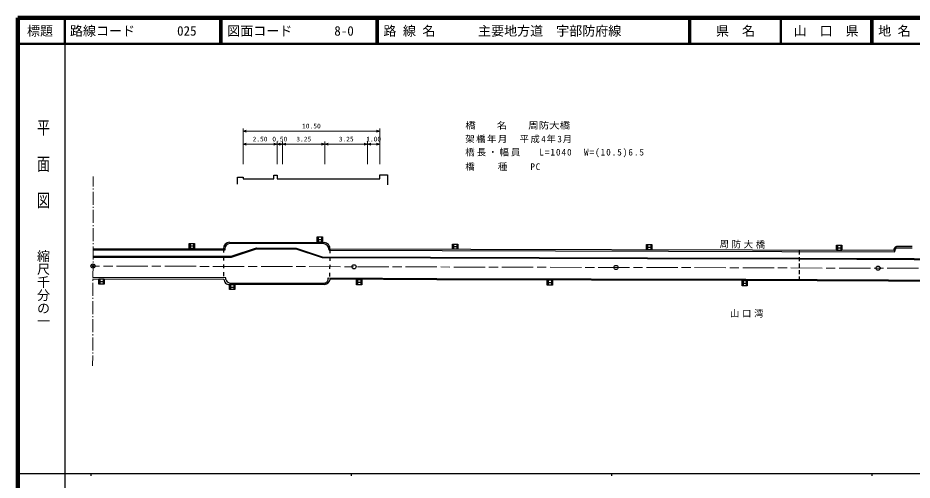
# Model space of a CAD drawing. Units: millimetres on the paper, with parts at other scales. Extents: x 40 to 680, y 20 to 380.
# Drawn here: x 40 to 383.4, y 202.4 to 380 of the extents above; entities that cross this region are included whole.
import ezdxf
from ezdxf.enums import TextEntityAlignment as Align

# ---------------------------------------------------------------- set-up
doc = ezdxf.new("R2010")
doc.units = ezdxf.units.MM
doc.header["$PDMODE"] = 32
doc.header["$PDSIZE"] = 0.5
doc.linetypes.add('CHAIN', pattern=[18.5, 12, -1.5, 3.5, -1.5])
for name, color, linetype, lineweight in [('M-BGD', 7, 'Continuous', 25), ('M-BMK', 2, 'CHAIN', 13), ('M-BMK-HTXT', 7, 'Continuous', 13), ('M-BMK-SRVR', 3, 'Continuous', 25), ('M-STR-HTXT', 7, 'Continuous', 13), ('M-STR-STR1', 1, 'Continuous', 25), ('M-STR-STRC', 7, 'Continuous', 25), ('M-TTL', 2, 'Continuous', 140), ('M-TTL-BAND', 7, 'Continuous', 25), ('M-TTL-LINE', 7, 'Continuous', 50)]:
    doc.layers.add(name, color=color, linetype=linetype, lineweight=lineweight)
doc.layers.add('M-OTRS', color=6, linetype='Continuous')
doc.layers.add('M-TTL-TXT', color=7, linetype='Continuous')
doc.styles.add('@ＭＳ ゴシック', font='')
doc.styles.add('ＭＳ ゴシック', font='')
doc.styles.get('@ＭＳ ゴシック').set_extended_font_data('@MS Gothic')
doc.styles.get('ＭＳ ゴシック').set_extended_font_data('MS Gothic')

msp = doc.modelspace()

# ---------------------------------------------------------------- linework, layer by layer
at = {"layer": 'M-BGD'}
for p, q in [((340.026, 290.707), (340.025, 289.09)), ((340.023, 285.59), (340.023, 284.09)), ((340.024, 288.09), (340.024, 286.59)), ((340.022, 283.09), (340.021, 281.59)), ((340.021, 280.59), (340.02, 278.972))]:
    msp.add_line(p, q, dxfattribs=at)
for points in [[(124.368, 316.176), (124.368, 318.808), (126.473, 318.808), (126.473, 318.176), (138.3, 318.176), (138.3, 319.545), (139.529, 319.545), (139.529, 318.141), (179.002, 318.141), (179.002, 319.676), (181.915, 319.676), (181.915, 315.851)], [(68.864, 288.482), (121.926, 288.473), (131.629, 291.66), (146.828, 291.566), (156.888, 288.238), (281.846, 287.868), (340.025, 287.746), (384.269, 287.557), (436.159, 287.395), (491.787, 287.238), (540.866, 287.143), (570.923, 286.971)], [(68.864, 288.122), (121.984, 288.113), (131.685, 291.3), (146.769, 291.207), (156.829, 287.878), (281.845, 287.508), (340.024, 287.386), (384.267, 287.197), (436.158, 287.035), (491.786, 286.878), (540.865, 286.783), (570.921, 286.611)]]:
    msp.add_lwpolyline(points, dxfattribs=at)
at = {"layer": 'M-BMK'}
msp.add_line((570.905, 283.309), (68.852, 284.653), dxfattribs=at)
at = {"layer": 'M-BMK-HTXT'}
for p, q in [((68.958, 315.225), (68.971, 319.122)), ((68.934, 308.225), (68.951, 313.225)), ((68.954, 314.025), (68.955, 314.425)), ((68.909, 301.225), (68.927, 306.225)), ((68.929, 307.025), (68.931, 307.425)), ((68.885, 294.225), (68.902, 299.225)), ((68.905, 300.025), (68.907, 300.425)), ((68.861, 287.225), (68.878, 292.225)), ((68.881, 293.025), (68.882, 293.425)), ((68.837, 280.225), (68.854, 285.225)), ((68.857, 286.025), (68.858, 286.425)), ((68.813, 273.225), (68.83, 278.225)), ((68.833, 279.025), (68.834, 279.425)), ((68.808, 272.025), (68.81, 272.425)), ((68.788, 266.225), (68.806, 271.225)), ((68.784, 265.025), (68.786, 265.425)), ((68.764, 259.225), (68.781, 264.225)), ((68.76, 258.025), (68.761, 258.425)), ((68.74, 252.225), (68.757, 257.225)), ((68.736, 251.025), (68.737, 251.425)), ((68.72, 246.328), (68.733, 250.225))]:
    msp.add_line(p, q, dxfattribs=at)
at = {"layer": 'M-BMK-SRVR'}
for centre in [(68.852, 284.653), (169.075, 284.385), (269.733, 284.115), (370.373, 283.846)]:
    msp.add_circle(centre, 0.8, dxfattribs=at)
at = {"layer": 'M-OTRS'}
msp.add_point((68.852, 284.653), dxfattribs=at)
at = {"layer": 'M-STR-HTXT'}
for p, q in [((126.473, 323.808), (126.473, 337.477)), ((126.473, 336.477), (127.723, 336.852)), ((179.002, 336.477), (177.752, 336.852)), ((179.002, 323.808), (179.002, 337.477)), ((126.473, 336.477), (179.002, 336.477)), ((126.473, 336.477), (127.723, 336.102)), ((179.002, 336.477), (177.752, 336.102)), ((126.473, 331.477), (127.723, 331.852)), ((126.473, 331.477), (139.529, 331.477)), ((126.473, 331.477), (127.723, 331.102)), ((139.529, 331.477), (138.279, 331.852)), ((139.529, 331.477), (138.279, 331.102)), ((139.529, 323.808), (139.529, 332.477)), ((139.529, 331.477), (140.779, 331.852)), ((139.529, 331.477), (141.652, 331.477)), ((139.529, 331.477), (140.779, 331.102)), ((141.652, 331.477), (140.402, 331.852)), ((141.652, 331.477), (140.402, 331.102)), ((141.652, 323.808), (141.652, 332.477)), ((141.652, 331.477), (142.902, 331.852)), ((141.652, 331.477), (157.918, 331.477)), ((141.652, 331.477), (142.902, 331.102)), ((157.918, 331.477), (156.668, 331.852)), ((157.918, 331.477), (156.668, 331.102)), ((157.918, 323.808), (157.918, 332.477)), ((157.918, 331.477), (159.168, 331.852)), ((157.918, 331.477), (174.264, 331.477)), ((157.918, 331.477), (159.168, 331.102)), ((174.264, 331.477), (173.014, 331.852)), ((174.264, 331.477), (173.014, 331.102)), ((174.264, 323.808), (174.264, 332.477)), ((174.264, 331.477), (175.514, 331.852)), ((174.264, 331.477), (179.002, 331.477)), ((174.264, 331.477), (175.514, 331.102)), ((179.002, 331.477), (177.752, 331.852)), ((179.002, 331.477), (177.752, 331.102))]:
    msp.add_line(p, q, dxfattribs=at)
at = {"layer": 'M-STR-STR1'}
for p, q in [((157.601, 293.202), (121.28, 293.314)), ((121.281, 293.823), (157.632, 293.711)), ((383.433, 292.132), (377.406, 292.168)), ((119.438, 290.792), (68.873, 290.789)), ((68.875, 291.304), (118.937, 291.307)), ((118.937, 291.307), (118.947, 289.807)), ((119.438, 291.307), (119.438, 290.792)), ((159.484, 291.131), (159.489, 290.696)), ((159.859, 291.099), (159.835, 289.599)), ((376.336, 290.628), (159.866, 291.193)), ((377.406, 291.69), (383.437, 291.69)), ((118.957, 288.307), (118.967, 286.807)), ((118.978, 285.307), (118.988, 283.807)), ((159.76, 285.099), (159.735, 283.6)), ((159.81, 288.099), (159.785, 286.599)), ((118.998, 282.307), (119.008, 280.807)), ((159.71, 282.1), (159.685, 280.6)), ((68.835, 279.718), (119.137, 279.61)), ((119.862, 280.082), (68.837, 280.28)), ((119.86, 279.52), (119.862, 280.082)), ((159.158, 279.725), (159.16, 280.173)), ((157.72, 277.616), (121.359, 277.53)), ((121.369, 278.135), (157.706, 278.133))]:
    msp.add_line(p, q, dxfattribs=at)
for points in [[(159.489, 290.696), (376.784, 290.161), (376.779, 290.54)], [(159.16, 280.173), (200.942, 279.934), (319.526, 279.676), (374.372, 279.304), (570.881, 278.582)], [(570.879, 278.134), (374.393, 278.791), (319.567, 279.08), (200.932, 279.384), (159.871, 279.629)]]:
    msp.add_lwpolyline(points, dxfattribs=at)
for centre, radius, start, end in [((121.551, 291.222), 2.616, 95.92383, 178.1307), ((121.556, 291.212), 2.119, 97.48312, 177.44612), ((157.144, 290.895), 2.352, 5.75239, 78.80368), ((157.476, 291.323), 2.394, 354.62997, 86.27126), ((377.997, 290.616), 1.661, 110.85395, 179.58464), ((378.039, 290.6), 1.261, 120.1663, 182.69505), ((121.228, 279.616), 2.09, 180.15791, 273.6105), ((121.698, 280.008), 1.902, 194.8463, 260.03043), ((157.681, 279.615), 1.482, 270.9648, 4.26037), ((157.695, 279.798), 2.183, 270.65137, 355.56736)]:
    msp.add_arc(centre, radius, start, end, dxfattribs=at)
at = {"layer": 'M-STR-STRC'}
for p, q in [((154.991, 293.827), (154.991, 295.827)), ((154.991, 295.827), (156.991, 295.827)), ((155.366, 295.577), (155.366, 294.077)), ((156.616, 295.577), (156.616, 294.077)), ((156.991, 295.827), (156.991, 293.827)), ((105.829, 291.381), (105.829, 293.381)), ((105.829, 293.381), (107.829, 293.381)), ((106.204, 293.131), (106.204, 291.631)), ((106.204, 292.381), (107.454, 292.381)), ((107.454, 293.131), (107.454, 291.631)), ((107.829, 293.381), (107.829, 291.381)), ((156.991, 293.827), (154.991, 293.827)), ((155.366, 294.827), (156.616, 294.827)), ((206.936, 291.112), (206.936, 293.112)), ((206.936, 293.112), (208.936, 293.112)), ((207.311, 292.862), (207.311, 291.362)), ((207.311, 292.112), (208.561, 292.112)), ((208.561, 292.862), (208.561, 291.362)), ((208.936, 293.112), (208.936, 291.112)), ((281.455, 290.879), (281.455, 292.879)), ((281.455, 292.879), (283.455, 292.879)), ((281.83, 292.629), (281.83, 291.129)), ((283.08, 292.629), (283.08, 291.129)), ((283.455, 292.879), (283.455, 290.879)), ((354.439, 290.678), (354.439, 292.678)), ((354.439, 292.678), (356.439, 292.678)), ((354.814, 292.428), (354.814, 290.928)), ((356.064, 292.428), (356.064, 290.928)), ((356.439, 292.678), (356.439, 290.678)), ((107.829, 291.381), (105.829, 291.381)), ((208.936, 291.112), (206.936, 291.112)), ((283.455, 290.879), (281.455, 290.879)), ((281.83, 291.879), (283.08, 291.879)), ((356.439, 290.678), (354.439, 290.678)), ((354.814, 291.678), (356.064, 291.678)), ((71.096, 277.716), (71.096, 279.716)), ((71.096, 279.716), (73.096, 279.716)), ((71.471, 279.466), (71.471, 277.966)), ((71.471, 278.716), (72.721, 278.716)), ((72.721, 279.466), (72.721, 277.966)), ((73.096, 279.716), (73.096, 277.716)), ((170.083, 277.472), (170.083, 279.472)), ((170.083, 279.472), (172.083, 279.472)), ((170.458, 279.222), (170.458, 277.722)), ((170.458, 278.472), (171.708, 278.472)), ((171.708, 279.222), (171.708, 277.722)), ((172.083, 279.472), (172.083, 277.472)), ((243.262, 277.366), (243.262, 279.366)), ((243.262, 279.366), (245.262, 279.366)), ((243.637, 279.116), (243.637, 277.616)), ((243.637, 278.366), (244.887, 278.366)), ((244.887, 279.116), (244.887, 277.616)), ((245.262, 279.366), (245.262, 277.366)), ((318.117, 277.103), (318.117, 279.103)), ((318.117, 279.103), (320.117, 279.103)), ((318.492, 278.853), (318.492, 277.353)), ((319.742, 278.853), (319.742, 277.353)), ((320.117, 279.103), (320.117, 277.103)), ((73.096, 277.716), (71.096, 277.716)), ((121.266, 275.602), (121.266, 277.602)), ((121.266, 277.602), (123.266, 277.602)), ((123.266, 275.602), (121.266, 275.602)), ((121.641, 277.352), (121.641, 275.852)), ((121.641, 276.602), (122.891, 276.602)), ((122.891, 277.352), (122.891, 275.852)), ((123.266, 277.602), (123.266, 275.602)), ((172.083, 277.472), (170.083, 277.472)), ((245.262, 277.366), (243.262, 277.366)), ((320.117, 277.103), (318.117, 277.103)), ((318.492, 278.103), (319.742, 278.103))]:
    msp.add_line(p, q, dxfattribs=at)
at = {"layer": 'M-TTL'}
for p, q in [((40, 380), (40, 20)), ((680, 380), (40, 380))]:
    msp.add_line(p, q, dxfattribs=at)
at = {"layer": 'M-TTL-BAND'}
for p, q in [((58, 370), (58, 20)), ((40, 205), (579, 205)), ((68, 205), (68, 204)), ((168, 205), (168, 204)), ((268, 205), (268, 204)), ((368, 205), (368, 204))]:
    msp.add_line(p, q, dxfattribs=at)
at = {"layer": 'M-TTL-LINE'}
for p, q in [((58, 380), (58, 370)), ((117.75, 380), (117.75, 370)), ((118.25, 380), (118.25, 370)), ((177.75, 380), (177.75, 370)), ((178.25, 380), (178.25, 370)), ((297.75, 380), (297.75, 370)), ((298.25, 380), (298.25, 370)), ((333, 380), (333, 370)), ((367.75, 380), (367.75, 370)), ((368.25, 380), (368.25, 370)), ((40, 370), (680, 370))]:
    msp.add_line(p, q, dxfattribs=at)

# ---------------------------------------------------------------- texts
at = {"layer": 'M-BGD', "insert": (318.743, 291.399), "char_height": 2.566, "attachment_point": 8, "rotation": 359.265, "style": 'ＭＳ ゴシック'}
msp.add_mtext('\\T1.29;周防大橋', dxfattribs=at)
at = {"layer": 'M-BGD', "insert": (320.431, 264.867), "char_height": 2.566, "attachment_point": 8, "style": 'ＭＳ ゴシック'}
msp.add_mtext('\\T1.29;山口湾', dxfattribs=at)
at = {"layer": 'M-STR-HTXT', "style": 'ＭＳ ゴシック', "width": 1.15}
msp.add_text('橋\u3000\u3000名\u3000\u3000周防大橋', height=2.566, dxfattribs=at).set_placement((211.837, 336.63), align=Align.BOTTOM_LEFT)
at = {"layer": 'M-STR-HTXT', "style": 'ＭＳ ゴシック'}
for s, p in [('10.50', (152.737, 336.977)), ('2.50', (133.001, 331.977)), ('0.50', (140.59, 331.977)), ('3.25', (149.785, 331.977)), ('3.25', (166.091, 331.977)), ('1.00', (176.633, 331.977))]:
    msp.add_text(s, height=1.833, dxfattribs=at).set_placement(p, align=Align.BOTTOM_CENTER)
at = {"layer": 'M-STR-HTXT', "char_height": 2.566, "attachment_point": 7, "style": 'ＭＳ ゴシック'}
for s, insert in [('\\T1.16;架橋年月\u3000平成4年3月', (211.837, 331.863)), ('\\T1.22;橋長・幅員\u3000\\~L=1040\u3000W=(10.5)6.5', (211.837, 326.439)), ('\\T1.16;橋\u3000\u3000種\u3000\u3000PC', (211.837, 321.248))]:
    msp.add_mtext(s, dxfattribs=dict(at, insert=insert))
at = {"layer": 'M-TTL-BAND', "style": '@ＭＳ ゴシック', "width": 1.4}
msp.add_text('平  面  図', height=3.666, rotation=270, dxfattribs=at).set_placement((49.777, 306.475), align=Align.MIDDLE_RIGHT)
at = {"layer": 'M-TTL-BAND', "style": '@ＭＳ ゴシック'}
msp.add_text('縮尺千分の一', height=3.666, rotation=270, dxfattribs=at).set_placement((49.777, 261.03), align=Align.MIDDLE_RIGHT)
at = {"layer": 'M-TTL-TXT', "style": 'ＭＳ ゴシック'}
for s, p in [('標題', (48.5, 375)), ('県\u3000名', (315.625, 375)), ('山\u3000口\u3000県', (350.375, 375))]:
    msp.add_text(s, height=3.666, dxfattribs=at).set_placement(p, align=Align.MIDDLE_CENTER)
for s, p in [('路線コード', (60, 375)), ('025', (101.142, 375)), ('図面コード', (120.38, 375)), ('8-0', (161.521, 375)), ('路 線 名', (180.38, 375)), ('主要地方道\u3000宇部防府線', (216.734, 375)), ('地 名', (370.38, 375))]:
    msp.add_text(s, height=3.666, dxfattribs=at).set_placement(p, align=Align.MIDDLE_LEFT)

doc.saveas('drawing.dxf')
